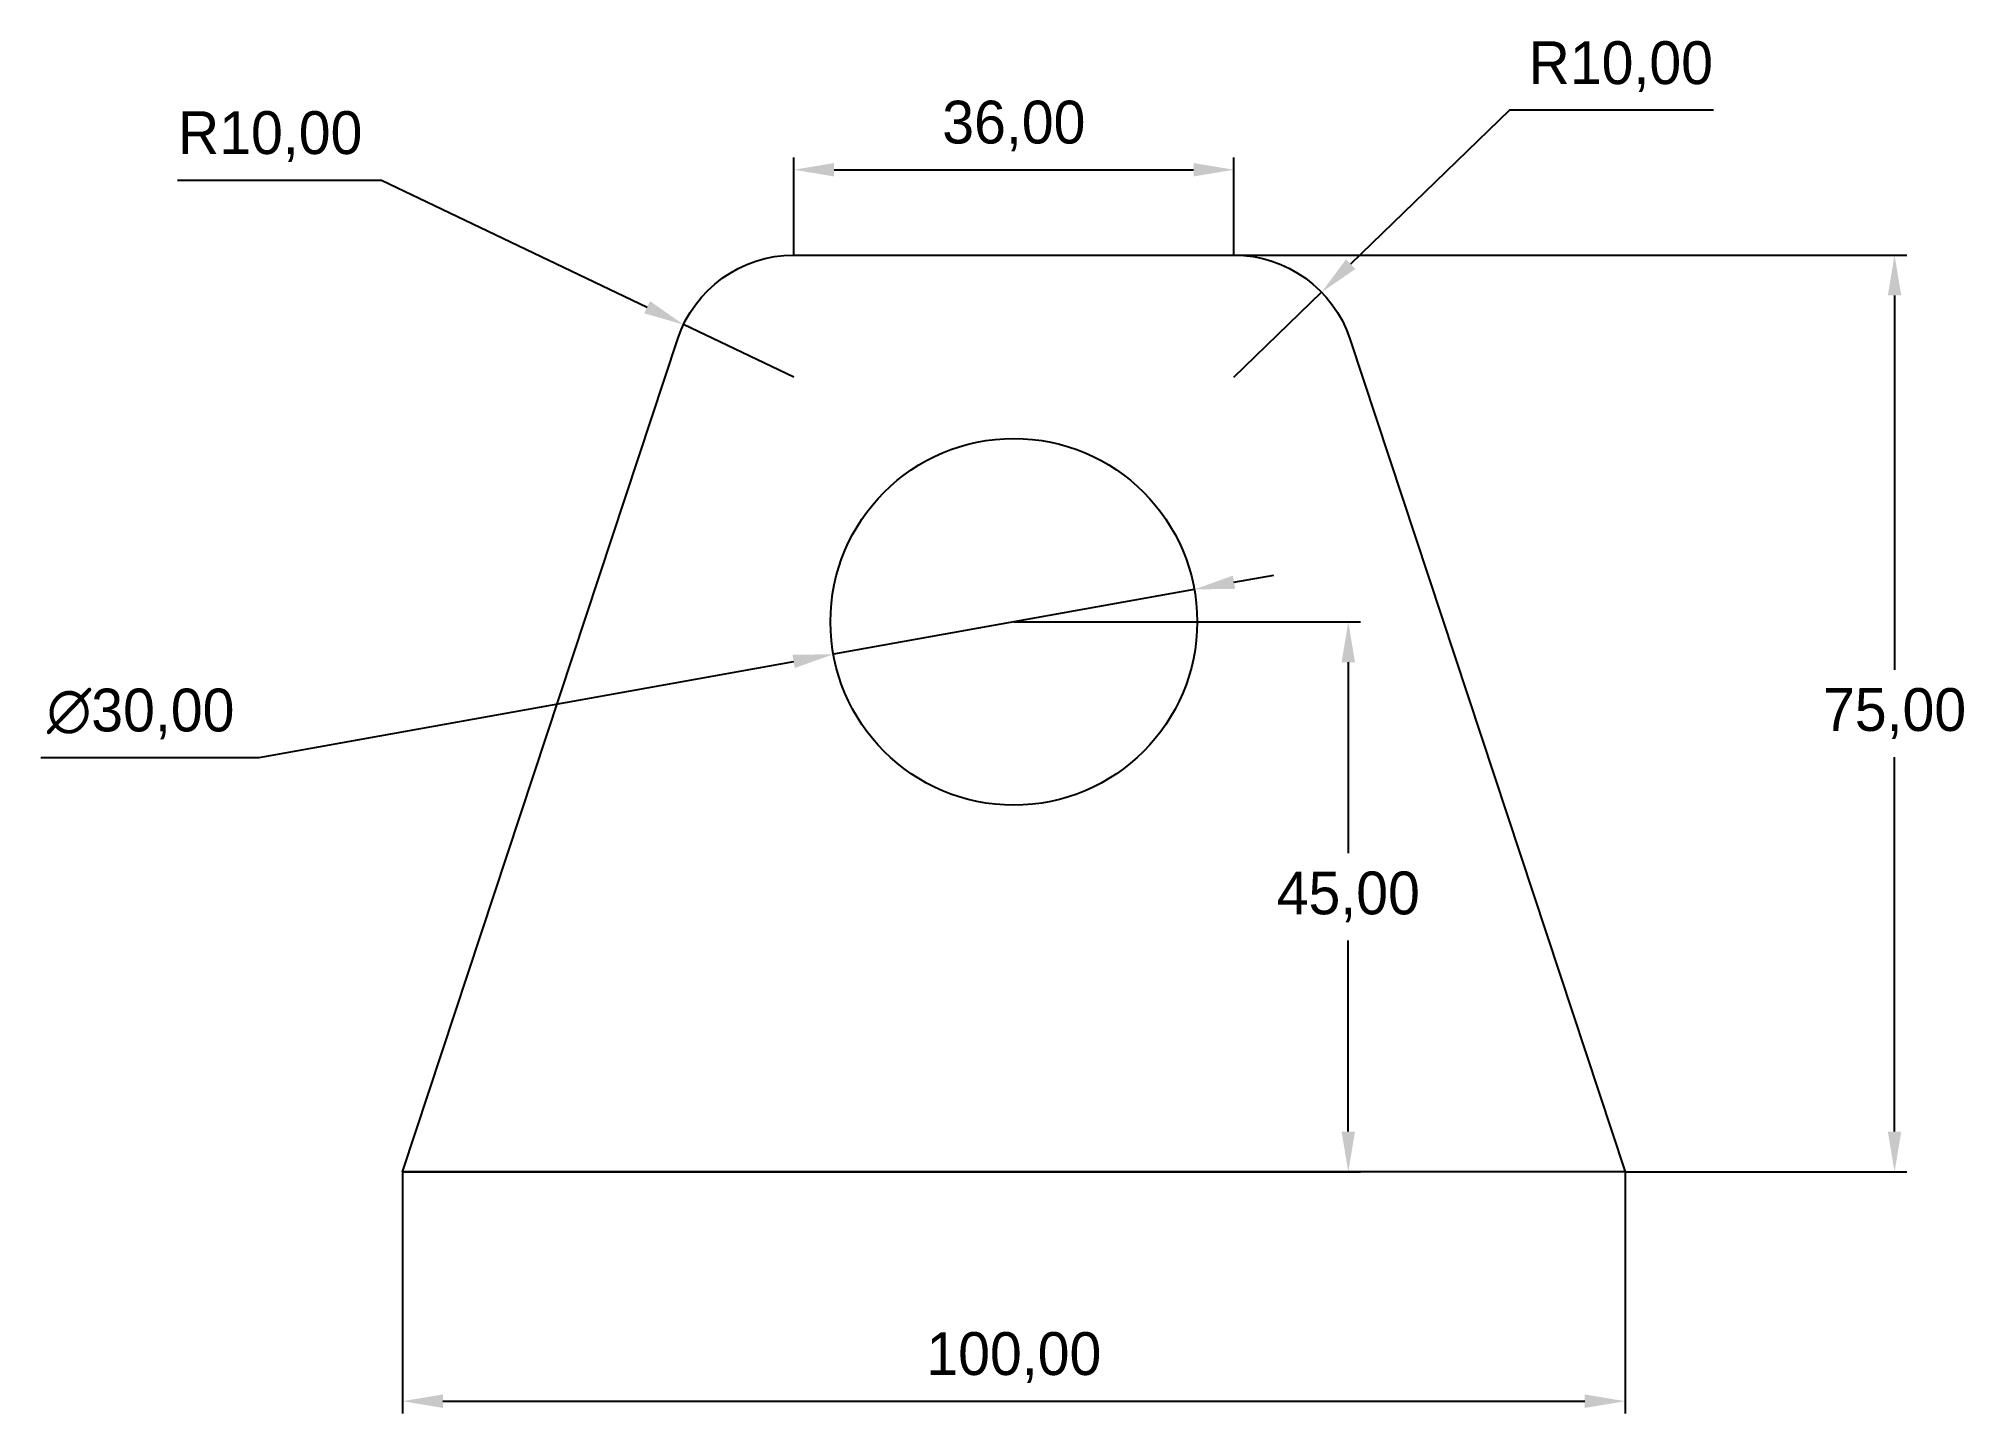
# Model space of a CAD drawing. Header units: millimetres. Extents: x -80 to 78, y -65 to 48.
import ezdxf

# ---------------------------------------------------------------- set-up
doc = ezdxf.new("R2010")
doc.units = ezdxf.units.MM
doc.header["$PDSIZE"] = -1
doc.dimstyles.new('ISO-25', dxfattribs={"dimtxt": 2.5, "dimasz": 2.5, "dimexe": 1.25, "dimexo": 0.625, "dimtad": 1, "dimtxsty": 'Standard', "dimcen": 2.5, "dimadec": 0, "dimazin": 0, "dimtfac": 1, "dimtmove": 0, "dimatfit": 3, "dimfxl": 1, "dimarcsym": 0})

# ---------------------------------------------------------------- blocks, each defined once
blk = doc.blocks.new('*D1')
at = {"color": 0, "lineweight": -2, "transparency": 16777216}
for p, q in [((18, 30), (73.05, 30)), ((72.05, 26.7), (72.05, -3.93)), ((72.05, -41.7), (72.05, -11.07)), ((50, -45), (73.05, -45))]:
    blk.add_line(p, q, dxfattribs=at)
at = {"color": 0, "transparency": 16777216}
for points in [[(71.5, 26.7), (72.6, 26.7), (72.05, 30)], [(71.5, -41.7), (72.6, -41.7), (72.05, -45)]]:
    blk.add_solid(points, dxfattribs=at)
at = {"layer": 'Defpoints', "color": 0, "transparency": 16777216}
for p in [(18, 30), (50, -45), (72.05, -45)]:
    blk.add_point(p, dxfattribs=at)
at = {"color": 0, "transparency": 16777216, "insert": (72.05, -7.5), "char_height": 3.5, "attachment_point": 5}
blk.add_mtext('75,00', dxfattribs=at)
blk = doc.blocks.new('*D2')
at = {"color": 0, "lineweight": -2, "transparency": 16777216}
for p, q in [((-50, -45), (-50, -64.75)), ((50, -45), (50, -64.75)), ((-46.7, -63.75), (46.7, -63.75))]:
    blk.add_line(p, q, dxfattribs=at)
at = {"color": 0, "transparency": 16777216}
for points in [[(-46.7, -63.2), (-46.7, -64.3), (-50, -63.75)], [(46.7, -63.2), (46.7, -64.3), (50, -63.75)]]:
    blk.add_solid(points, dxfattribs=at)
at = {"layer": 'Defpoints', "color": 0, "transparency": 16777216}
for p in [(-50, -45), (50, -45), (50, -63.75)]:
    blk.add_point(p, dxfattribs=at)
at = {"color": 0, "transparency": 16777216, "insert": (0, -60.18), "char_height": 3.5, "attachment_point": 5}
blk.add_mtext('100,00', dxfattribs=at)
blk = doc.blocks.new('*D3')
at = {"color": 0, "lineweight": -2, "transparency": 16777216}
for p, q in [((18.01, 3.24), (21.26, 3.82)), ((14.76, 2.65), (-14.76, -2.65)), ((-61.74, -11.1), (-18.01, -3.24)), ((-79.6, -11.1), (-61.74, -11.1))]:
    blk.add_line(p, q, dxfattribs=at)
at = {"color": 0, "transparency": 16777216}
for points in [[(17.92, 3.78), (18.11, 2.7), (14.76, 2.65)], [(-18.11, -2.7), (-17.92, -3.78), (-14.76, -2.65)]]:
    blk.add_solid(points, dxfattribs=at)
at = {"layer": 'Defpoints', "color": 0, "transparency": 16777216}
for p in [(14.76, 2.65), (-14.76, -2.65)]:
    blk.add_point(p, dxfattribs=at)
at = {"color": 0, "transparency": 16777216, "insert": (-71.43, -7.54), "char_height": 3.5, "attachment_point": 5}
blk.add_mtext('∅30,00', dxfattribs=at)
blk = doc.blocks.new('*D4')
at = {"color": 0, "lineweight": -2, "transparency": 16777216}
for p, q in [((-18, 30), (-18, 37.98)), ((18, 30), (18, 37.98)), ((-14.7, 36.98), (14.7, 36.98))]:
    blk.add_line(p, q, dxfattribs=at)
at = {"color": 0, "transparency": 16777216}
for points in [[(-14.7, 37.53), (-14.7, 36.43), (-18, 36.98)], [(14.7, 37.53), (14.7, 36.43), (18, 36.98)]]:
    blk.add_solid(points, dxfattribs=at)
at = {"layer": 'Defpoints', "color": 0, "transparency": 16777216}
for p in [(18, 36.98), (-18, 30), (18, 30)]:
    blk.add_point(p, dxfattribs=at)
at = {"color": 0, "transparency": 16777216, "insert": (0, 40.55), "char_height": 3.5, "attachment_point": 5}
blk.add_mtext('36,00', dxfattribs=at)
blk = doc.blocks.new('*D5')
at = {"color": 0, "lineweight": -2, "transparency": 16777216}
for p, q in [((-68.42, 36.12), (-51.73, 36.12)), ((-51.73, 36.12), (-30, 25.74)), ((-18, 20), (-27.02, 24.31))]:
    blk.add_line(p, q, dxfattribs=at)
at = {"color": 0, "transparency": 16777216}
blk.add_solid([(-29.76, 26.23), (-30.24, 25.24), (-27.02, 24.31)], dxfattribs=at)
at = {"layer": 'Defpoints', "color": 0, "transparency": 16777216}
for p in [(-27.02, 24.31), (-18, 20)]:
    blk.add_point(p, dxfattribs=at)
at = {"color": 0, "transparency": 16777216, "insert": (-60.84, 39.69), "char_height": 3.5, "attachment_point": 5}
blk.add_mtext('R10,00', dxfattribs=at)
blk = doc.blocks.new('*D6')
at = {"color": 0, "lineweight": -2, "transparency": 16777216}
for p, q in [((40.54, 41.85), (27.55, 29.26)), ((57.23, 41.85), (40.54, 41.85)), ((18, 20), (25.18, 26.96))]:
    blk.add_line(p, q, dxfattribs=at)
at = {"color": 0, "transparency": 16777216}
blk.add_solid([(27.17, 29.65), (27.94, 28.86), (25.18, 26.96)], dxfattribs=at)
at = {"layer": 'Defpoints', "color": 0, "transparency": 16777216}
for p in [(25.18, 26.96), (18, 20)]:
    blk.add_point(p, dxfattribs=at)
at = {"color": 0, "transparency": 16777216, "insert": (49.65, 45.41), "char_height": 3.5, "attachment_point": 5}
blk.add_mtext('R10,00', dxfattribs=at)
blk = doc.blocks.new('*D7')
at = {"color": 0, "lineweight": -2, "transparency": 16777216}
for p, q in [((0, 0), (28.36, 0)), ((27.36, -3.3), (27.36, -18.93)), ((27.36, -41.7), (27.36, -26.07)), ((-50, -45), (28.36, -45))]:
    blk.add_line(p, q, dxfattribs=at)
at = {"color": 0, "transparency": 16777216}
for points in [[(26.81, -3.3), (27.91, -3.3), (27.36, 0)], [(26.81, -41.7), (27.91, -41.7), (27.36, -45)]]:
    blk.add_solid(points, dxfattribs=at)
at = {"layer": 'Defpoints', "color": 0, "transparency": 16777216}
for p in [(0, 0), (-50, -45), (27.36, -45)]:
    blk.add_point(p, dxfattribs=at)
at = {"color": 0, "transparency": 16777216, "insert": (27.36, -22.5), "char_height": 3.5, "attachment_point": 5}
blk.add_mtext('45,00', dxfattribs=at)

msp = doc.modelspace()

# ---------------------------------------------------------------- linework, layer by layer
at = {"color": 7, "linetype": 'Continuous'}
msp.add_lwpolyline([(27.495, 23.136), (50, -45), (-50, -45), (-27.495, 23.136, -0.3235805), (-18, 30), (18, 30, -0.3235805)], format="xyb", close=True, dxfattribs=at)
msp.add_circle((0, 0), 15, dxfattribs=at)

# ---------------------------------------------------------------- dimensions: what is measured, and where the dimension line sits
for center, mpoint, picture, middle in [((18, 20), (25.181, 26.959), '*D6', (49.65, 41.845)), ((-18, 20), (-27.022, 24.312), '*D5', (-60.836, 36.121))]:
    dim = msp.add_radius_dim(center=center, mpoint=mpoint, dimstyle='ISO-25', override={"dimtxt": 3.5, "dimasz": 3.302, "dimexe": 1, "dimexo": 0, "dimgap": 1.524, "dimtih": 1, "dimtoh": 1, "dimzin": 1, "dimadec": 2, "dimtzin": 1})
    dim.commit()
    dim.dimension.update_dxf_attribs({"geometry": picture, "text_midpoint": middle, "dimtype": 164})
for base, p1, p2, picture, middle in [((18, 36.98), (-18, 30), (18, 30), '*D4', (0, 40.545)), ((50, -63.75), (-50, -45), (50, -45), '*D2', (0, -60.184))]:
    dim = msp.add_linear_dim(base=base, p1=p1, p2=p2, dimstyle='ISO-25', override={"dimtxt": 3.5, "dimasz": 3.302, "dimexe": 1, "dimexo": 0, "dimgap": 1.524, "dimtih": 1, "dimtoh": 1, "dimzin": 1, "dimadec": 2, "dimtzin": 1})
    dim.commit()
    dim.dimension.update_dxf_attribs({"geometry": picture, "text_midpoint": middle})
for base, p1, p2, picture, middle in [((72.046, -45), (18, 30), (50, -45), '*D1', (72.046, -7.5)), ((27.361, -45), (0, 0), (-50, -45), '*D7', (27.361, -22.5))]:
    dim = msp.add_linear_dim(base=base, p1=p1, p2=p2, angle=90, dimstyle='ISO-25', override={"dimtxt": 3.5, "dimasz": 3.302, "dimexe": 1, "dimexo": 0, "dimgap": 1.524, "dimtih": 1, "dimtoh": 1, "dimzin": 1, "dimadec": 2, "dimtzin": 1})
    dim.commit()
    dim.dimension.update_dxf_attribs({"geometry": picture, "text_midpoint": middle})
dim = msp.add_diameter_dim_2p(p1=(14.763, 2.655), p2=(-14.763, -2.655), dimstyle='ISO-25', override={"dimtxt": 3.5, "dimasz": 3.302, "dimexe": 1, "dimexo": 0, "dimgap": 1.524, "dimtih": 1, "dimtoh": 1, "dimzin": 1, "dimadec": 2, "dimtzin": 1})
dim.commit()
dim.dimension.update_dxf_attribs({"geometry": '*D3', "text_midpoint": (-61.74, -11.102), "dimtype": 163})

doc.saveas('drawing.dxf')
